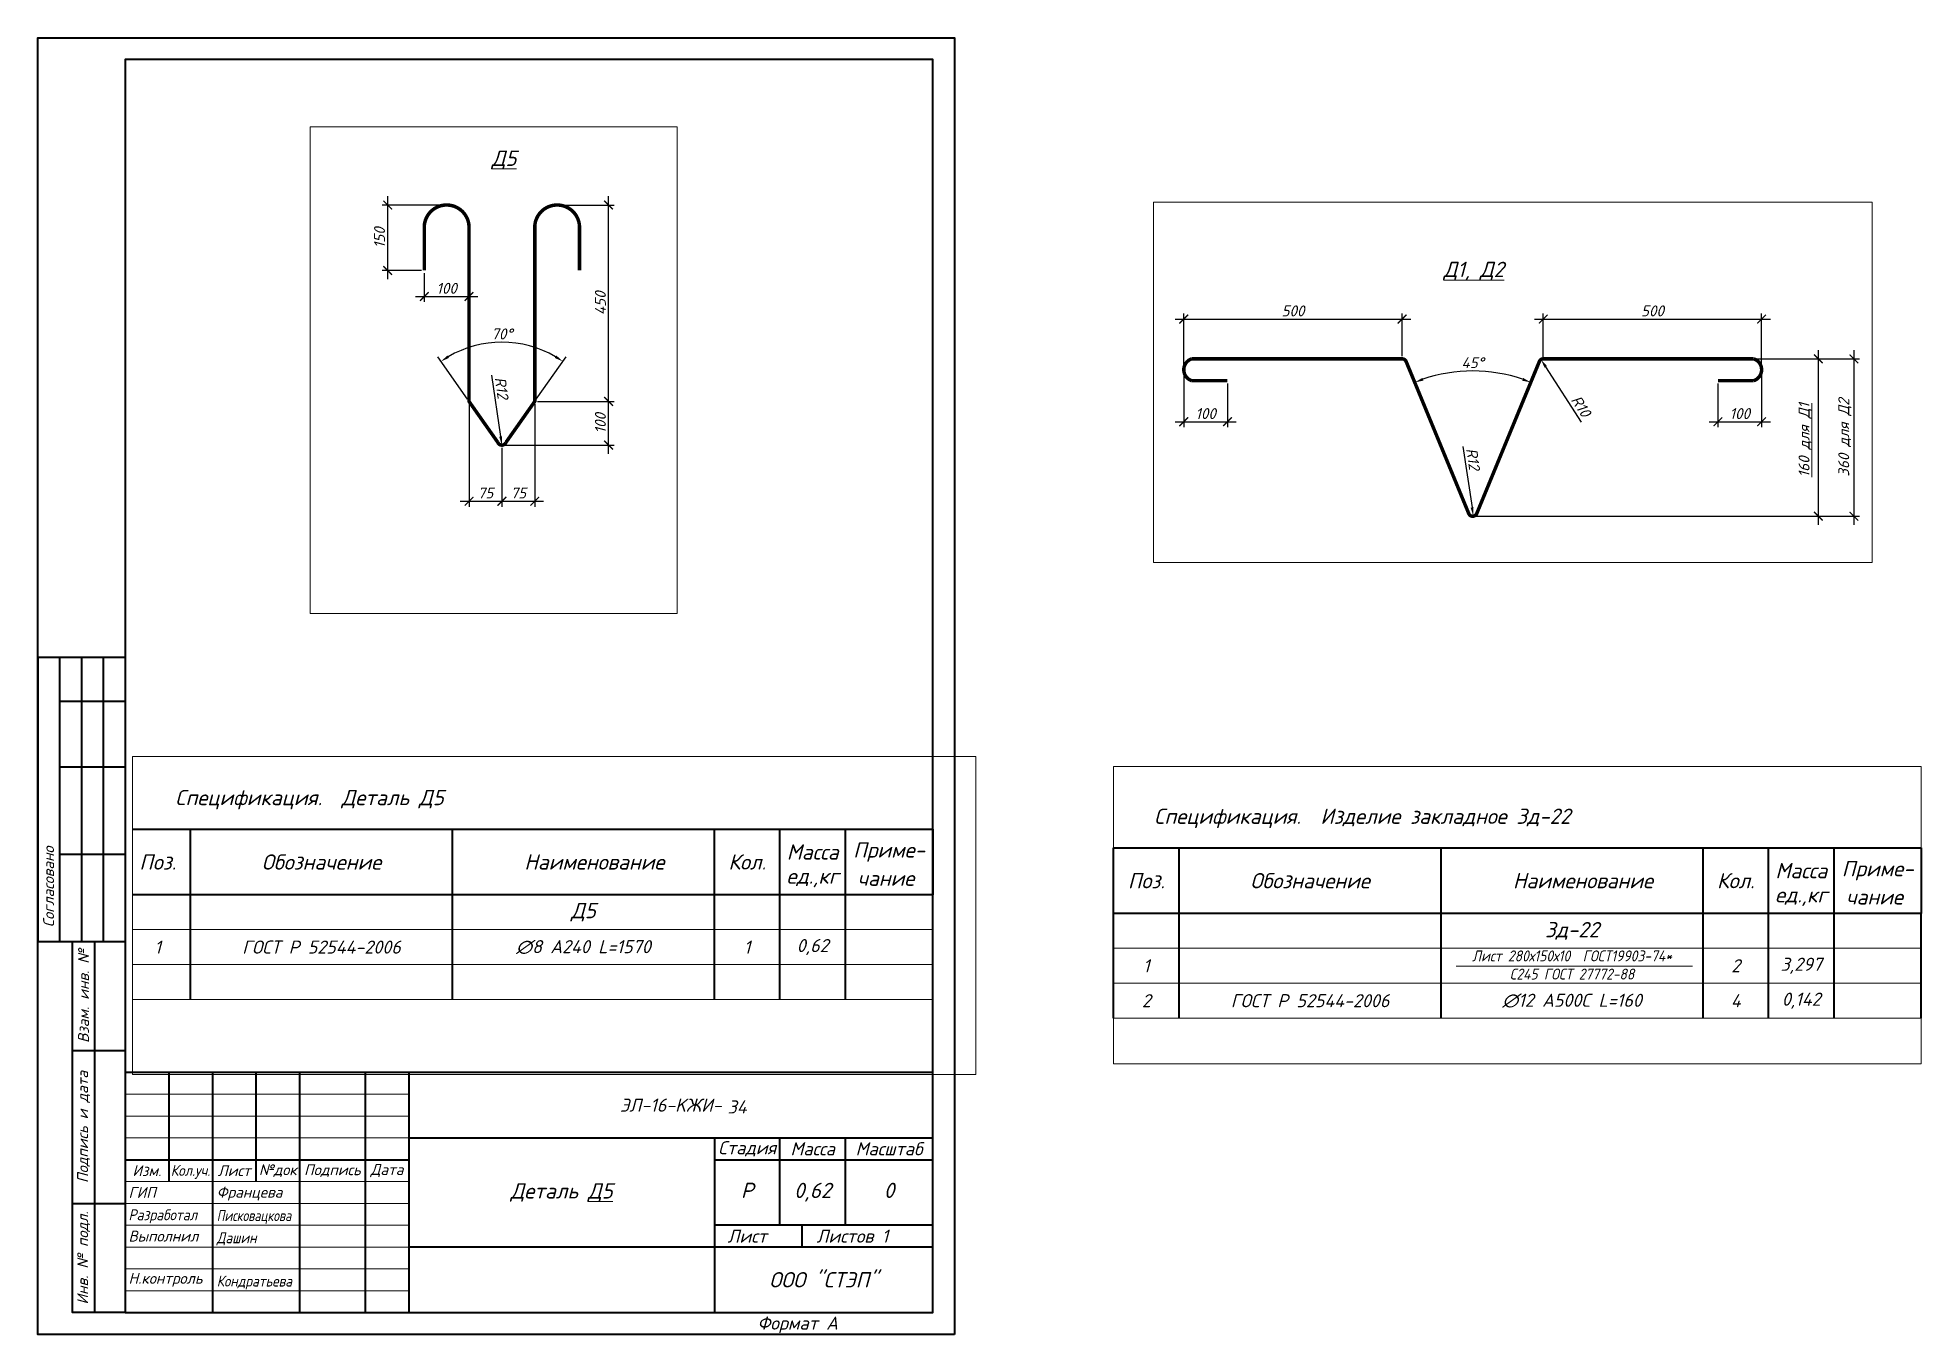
# Paper-space layout 'Д5' of a CAD drawing. Header units: millimetres. Extents: x -20 to 412, y -7 to 290.
# The model-space entities are those that its viewports show. They can reach past a viewport. Long polylines and large blocks are cut down to what shows.
import ezdxf
from ezdxf.enums import TextEntityAlignment as Align

# ---------------------------------------------------------------- set-up
doc = ezdxf.new("R2010")
doc.units = ezdxf.units.MM
doc.header["$PDMODE"] = 3
doc.layers.get('0').update_dxf_attribs({"lineweight": 5})
doc.layers.get('Defpoints').update_dxf_attribs({"lineweight": 0})
for name, color, linetype, lineweight in [('#Dimensions', 7, 'Continuous', 9), ('#Арматура', 152, 'Continuous', 30), ('k_ Выноски', 40, 'Continuous', 13), ('k_ Размеры', 7, 'Continuous', 15), ('k_ Рамка', 252, 'Continuous', 40)]:
    doc.layers.add(name, color=color, linetype=linetype, lineweight=lineweight)
doc.layers.add('NoPrint', color=18, linetype='Continuous', plot=False)
doc.styles.add('STEP PR', font='isocpeui.ttf')
doc.dimstyles.new('SPDS', dxfattribs={"dimscale": 10, "dimtxt": 2.5, "dimasz": 2, "dimexe": 1.25, "dimexo": 0.625, "dimtad": 1, "dimdec": 0, "dimrnd": 0.001, "dimtxsty": 'STEP PR', "dimblk": 'ARCHTICK', "dimcen": 2.5, "dimdle": 2, "dimclrd": 256, "dimclre": 256, "dimclrt": 7, "dimadec": 0, "dimazin": 2, "dimtfac": 0.75, "dimtdec": 0, "dimtmove": 1, "dimatfit": 3, "dimfxl": 1, "dimtolj": 1, "dimarcsym": 1})

# ---------------------------------------------------------------- blocks, each defined once
blk = doc.blocks.new('*U611')
for p, q in [((5, -142), (5, -207)), ((10, -142), (10, -207)), ((15, -142), (15, -207)), ((5, -152), (20, -152)), ((5, -167), (20, -167)), ((5, -187), (20, -187)), ((13, -207), (13, -292)), ((8, -232), (20, -232)), ((30, -237), (30, -262)), ((40, -237), (40, -292)), ((50, -237), (50, -262)), ((60, -237), (60, -292)), ((75, -237), (75, -292)), ((85, -237), (85, -277)), ((155, -252), (155, -292)), ((170, -272), (170, -252)), ((185, -272), (185, -252)), ((20, -257), (85, -257)), ((155, -257), (205, -257)), ((8, -267), (20, -267)), ((85, -277), (85, -292))]:
    blk.add_line(p, q)
at = {"lineweight": 13}
for p, q in [((20, -242), (85, -242)), ((20, -247), (85, -247)), ((20, -252), (85, -252)), ((20, -262), (85, -262)), ((20, -267), (85, -267)), ((20, -272), (85, -272)), ((20, -277), (85, -277)), ((20, -282), (85, -282)), ((20, -287), (85, -287))]:
    blk.add_line(p, q, dxfattribs=at)
at = {"extrusion": (-1, 0, 0)}
blk.add_line((85, -252), (205, -252), dxfattribs=at)
at = {"linetype": 'Continuous'}
for p, q in [((205, -272), (155, -272)), ((175, -272), (175, -277))]:
    blk.add_line(p, q, dxfattribs=at)
for points in [[(210, -297), (0, -297), (0, 0), (210, 0)], [(20, -292), (205, -292), (205, -5), (20, -5)]]:
    blk.add_lwpolyline(points, close=True)
for points in [[(20, -142), (0, -142), (0, -207), (8, -207)], [(20, -292), (8, -292), (8, -207), (20, -207)], [(205, -237), (20, -237), (20, -292)], [(205, -277), (85, -277)]]:
    blk.add_lwpolyline(points)
at = {"style": 'STEP PR'}
blk.add_text('Р', height=3.5, dxfattribs=at).set_placement((162.5, -264.02), align=Align.MIDDLE_CENTER)
at = {"ltscale": 100, "char_height": 2.5, "attachment_point": 5, "rotation": 90, "style": 'STEP PR'}
for s, insert, width in [('Согласовано', (2.5, -194.5), 25), ('Взам. инв. №', (10.5, -219.5), 25), ('Подпись и дата', (10.5, -249.5), 35), ('Инв. № подл.', (10.5, -279.5), 25)]:
    blk.add_mtext(s, dxfattribs=dict(at, insert=insert, width=width))
at = {"attachment_point": 5, "style": 'STEP PR'}
for s, insert, char_height, width, line_spacing_factor in [('ЭЛ-16-KЖИ-', (145, -244.5), 3, 120, 1.2), ('ООО "СТЭП"', (180, -284.5), 3.5, 50, 1.071429)]:
    blk.add_mtext(s, dxfattribs=dict(at, insert=insert, char_height=char_height, width=width, line_spacing_factor=line_spacing_factor))
at = {"ltscale": 100, "style": 'STEP PR'}
for s, insert, char_height, width, attachment_point in [('Стадия', (162.5, -254.5), 3, 15, 5), ('Масса', (177.5, -254.5), 3, 15, 5), ('Масштаб', (195, -254.5), 3, 20, 5), ('Изм.', (25, -259.5), 2.5, 10, 5), ('{\\W0.9;Кол.уч.}', (35, -259.79), 2.5, 10, 5), ('Лист', (45, -259.5), 2.5, 10, 5), ('№док', (55, -259.5), 2.5, 10, 5), ('Подпись', (67.5, -259.5), 2.5, 15, 5), ('Дата', (80, -259.5), 2.5, 10, 5), ('Францева', (41.01, -264.77), 2.5, 18.9929, 4), ('ГИП', (20.8, -264.5), 2.5, 18.0984, 4), ('{\\W0.9;Разработал}', (20.8, -269.96), 2.5, 18.0984, 4), ('{\\W0.8;Писковацкова}', (41.01, -270.14), 2.5, 18.9929, 4), ('Выполнил', (20.8, -274.5), 2.5, 18.0984, 4), ('{\\W0.88;Дашин}', (41.01, -275.14), 2.5, 18.9929, 4), ('Лист', (162.5, -274.5), 3, 15, 5), ('Листов 1', (186.6, -274.5), 3, 25.3879, 5), ('Н.контроль', (20.8, -284.5), 2.5, 18.0984, 4), ('{\\W0.88;Кондратьева}', (41.01, -285.14), 2.5, 18.9929, 4)]:
    blk.add_mtext(s, dxfattribs=dict(at, insert=insert, char_height=char_height, width=width, attachment_point=attachment_point))
at = {"style": 'STEP PR'}
for tag, p in [('01', (158.62, -245.98)), ('ФОРМАТ', (164.85, -295.92))]:
    blk.add_attdef(tag, p, '', height=3, dxfattribs=at)
at = {"layer": 'NoPrint', "style": 'STEP PR'}
blk.add_text('0', height=3.5, dxfattribs=at).set_placement((195, -264.02), align=Align.MIDDLE_CENTER)
blk = doc.blocks.new('*U179')
for p, q in [((-18500, -1500), (0, -1500)), ((-18500, -3000), (-18500, -1500)), ((-17000, -3000), (-17000, -1500)), ((-11000, -3000), (-11000, -1500)), ((-5000, -3000), (-5000, -1500)), ((-3500, -3000), (-3500, -1500)), ((-2000, -3000), (-2000, -1500)), ((0, -1500), (0, -3000)), ((0, -3000), (-18500, -3000)), ((-18500, -5400), (-18500, -3000)), ((-17000, -5400), (-17000, -3000)), ((-11000, -5400), (-11000, -3000)), ((-5000, -5400), (-5000, -3000)), ((-3500, -5400), (-3500, -3000)), ((-2000, -5400), (-2000, -3000)), ((0, -5400), (0, -3000))]:
    blk.add_line(p, q)
at = {"color": 8, "lineweight": 20}
for p, q in [((0, -3800), (-18500, -3800)), ((0, -4600), (-18500, -4600)), ((0, -5400), (-18500, -5400))]:
    blk.add_line(p, q, dxfattribs=at)
at = {"style": 'STEP PR'}
for s, p in [('Приме-', (-1000, -2021.2)), ('Масса', (-2750, -2021.2)), ('Поз.', (-17750, -2250)), ('Обозначение', (-14000, -2250)), ('Наименование', (-7750, -2250)), ('Кол.', (-4250, -2250)), ('ед.,кг', (-2750, -2613.4)), ('чание', (-1073.2, -2621.9))]:
    blk.add_text(s, height=350, dxfattribs=at).set_placement(p, align=Align.MIDDLE)
at = {"style": 'STEP PR', "flags": 8}
blk.add_attdef('СПЕЦИФИКАЦИЯ', (-18462.6, -949.7), '', height=400, dxfattribs=at)
blk = doc.blocks.new('_ArchTick')
at = {"color": 0, "linetype": 'ByBlock', "const_width": 0.15}
blk.add_lwpolyline([(-0.5, -0.5), (0.5, 0.5)], dxfattribs=at)
blk = doc.blocks.new('*D301')
at = {"layer": '#Dimensions', "lineweight": -2, "transparency": 16777216}
for p, q in [((114277.3, 59030.2), (114817.4, 59030.2)), ((114297.3, 58920.4), (114297.3, 59042.7)), ((114797.4, 58945.4), (114797.4, 59042.7))]:
    blk.add_line(p, q, dxfattribs=at)
at = {"layer": 'Defpoints', "color": 0, "transparency": 16777216}
for p in [(114797.4, 59030.2), (114797.4, 58939.1), (114297.3, 58914.1)]:
    blk.add_point(p, dxfattribs=at)
at = {"layer": '#Dimensions', "lineweight": -2, "transparency": 16777216, "xscale": 20, "yscale": 20, "zscale": 20, "rotation": 180}
blk.add_blockref('_ArchTick', (114297.3, 59030.2), dxfattribs=at)
at = {"layer": '#Dimensions', "lineweight": -2, "transparency": 16777216, "xscale": 20, "yscale": 20, "zscale": 20}
blk.add_blockref('_ArchTick', (114797.4, 59030.2), dxfattribs=at)
at = {"layer": '#Dimensions', "color": 7, "transparency": 16777216, "insert": (114547.4, 59049), "char_height": 25, "attachment_point": 5, "style": 'STEP PR'}
blk.add_mtext('\\A1;500', dxfattribs=at)
blk = doc.blocks.new('*D302')
at = {"layer": '#Dimensions', "lineweight": -2, "transparency": 16777216}
for p, q in [((115100.8, 59030.2), (115640.8, 59030.2)), ((115120.8, 58935.5), (115120.8, 59042.7)), ((115620.8, 58920.4), (115620.8, 59042.7))]:
    blk.add_line(p, q, dxfattribs=at)
at = {"layer": 'Defpoints', "color": 0, "transparency": 16777216}
for p in [(115620.8, 59030.2), (115120.8, 58929.3), (115620.8, 58914.1)]:
    blk.add_point(p, dxfattribs=at)
at = {"layer": '#Dimensions', "lineweight": -2, "transparency": 16777216, "xscale": 20, "yscale": 20, "zscale": 20, "rotation": 180}
blk.add_blockref('_ArchTick', (115120.8, 59030.2), dxfattribs=at)
at = {"layer": '#Dimensions', "lineweight": -2, "transparency": 16777216, "xscale": 20, "yscale": 20, "zscale": 20}
blk.add_blockref('_ArchTick', (115620.8, 59030.2), dxfattribs=at)
at = {"layer": '#Dimensions', "color": 7, "transparency": 16777216, "insert": (115370.8, 59049), "char_height": 25, "attachment_point": 5, "style": 'STEP PR'}
blk.add_mtext('\\A1;500', dxfattribs=at)
blk = doc.blocks.new('*D303')
at = {"layer": '#Dimensions', "lineweight": -2, "transparency": 16777216}
for p, q in [((115609, 58939.1), (115763.2, 58939.1)), ((115750.7, 58558.6), (115750.7, 58959.1)), ((114965.4, 58578.6), (115763.2, 58578.6))]:
    blk.add_line(p, q, dxfattribs=at)
at = {"layer": 'Defpoints', "color": 0, "transparency": 16777216}
for p in [(115602.7, 58939.1), (115750.7, 58939.1), (114959.1, 58578.6)]:
    blk.add_point(p, dxfattribs=at)
at = {"layer": '#Dimensions', "lineweight": -2, "transparency": 16777216, "xscale": 20, "yscale": 20, "zscale": 20}
for p, rotation in [((115750.7, 58939.1), 90), ((115750.7, 58578.6), 270)]:
    blk.add_blockref('_ArchTick', p, dxfattribs=dict(at, rotation=rotation))
at = {"layer": '#Dimensions', "color": 7, "transparency": 16777216, "insert": (115720.6, 58752.8), "char_height": 25, "attachment_point": 5, "rotation": 90, "style": 'STEP PR'}
blk.add_mtext('\\A1;\\L160 для Д1', dxfattribs=at)
blk = doc.blocks.new('*D304')
at = {"layer": '#Dimensions', "lineweight": -2, "transparency": 16777216}
blk.add_arc((114959.1, 58562.5), 349, 70.9026, 109.1008, dxfattribs=at)
at = {"layer": '#Dimensions', "transparency": 16777216}
for points in [[(114846.1, 58889.2), (114843.8, 58895.4), (114826.2, 58885.2)], [(115074.5, 58895.4), (115072.1, 58889.2), (115092, 58885.2)]]:
    blk.add_solid(points, dxfattribs=at)
at = {"layer": 'Defpoints', "color": 0, "transparency": 16777216}
for p in [(114806.5, 58933), (115004.4, 58908.6), (115111.7, 58933), (114950, 58584.6), (114968.2, 58584.6)]:
    blk.add_point(p, dxfattribs=at)
at = {"layer": '#Dimensions', "color": 7, "transparency": 16777216, "insert": (114959.1, 58930.3), "char_height": 25, "attachment_point": 5, "rotation": 0.0017, "style": 'STEP PR'}
blk.add_mtext('\\A1;45°', dxfattribs=at)
blk = doc.blocks.new('*D305')
at = {"layer": '#Dimensions', "lineweight": -2, "transparency": 16777216}
blk.add_line((115208.6, 58794.2), (115126.4, 58920.8), dxfattribs=at)
at = {"layer": '#Dimensions', "transparency": 16777216}
blk.add_solid([(115129.2, 58922.6), (115123.6, 58918.9), (115115.5, 58937.5)], dxfattribs=at)
at = {"layer": 'Defpoints', "color": 0, "transparency": 16777216}
for p in [(115115.5, 58937.5), (115120.8, 58929.3)]:
    blk.add_point(p, dxfattribs=at)
at = {"layer": '#Dimensions', "color": 7, "transparency": 16777216, "insert": (115207.1, 58830.8), "char_height": 25, "attachment_point": 5, "rotation": 303.0008, "style": 'STEP PR'}
blk.add_mtext('\\A1;R10', dxfattribs=at)
blk = doc.blocks.new('*D306')
at = {"layer": '#Dimensions', "lineweight": -2, "transparency": 16777216}
for p, q in [((115620.8, 58907.9), (115620.8, 58782.6)), ((115520.7, 58882.9), (115520.7, 58782.6)), ((115500.7, 58795.1), (115640.8, 58795.1))]:
    blk.add_line(p, q, dxfattribs=at)
at = {"layer": 'Defpoints', "color": 0, "transparency": 16777216}
for p in [(115620.8, 58914.1), (115520.7, 58889.1), (115620.8, 58795.1)]:
    blk.add_point(p, dxfattribs=at)
at = {"layer": '#Dimensions', "lineweight": -2, "transparency": 16777216, "xscale": 20, "yscale": 20, "zscale": 20, "rotation": 180}
blk.add_blockref('_ArchTick', (115520.7, 58795.1), dxfattribs=at)
at = {"layer": '#Dimensions', "lineweight": -2, "transparency": 16777216, "xscale": 20, "yscale": 20, "zscale": 20}
blk.add_blockref('_ArchTick', (115620.8, 58795.1), dxfattribs=at)
at = {"layer": '#Dimensions', "color": 7, "transparency": 16777216, "insert": (115570.8, 58813.8), "char_height": 25, "attachment_point": 5, "style": 'STEP PR'}
blk.add_mtext('\\A1;100', dxfattribs=at)
blk = doc.blocks.new('*D307')
at = {"layer": '#Dimensions', "lineweight": -2, "transparency": 16777216}
blk.add_line((114936.8, 58738.7), (114957.6, 58598.4), dxfattribs=at)
at = {"layer": '#Dimensions', "transparency": 16777216}
blk.add_solid([(114960.9, 58598.9), (114954.3, 58598), (114960.6, 58578.7)], dxfattribs=at)
at = {"layer": 'Defpoints', "color": 0, "transparency": 16777216}
for p in [(114959.1, 58588.4), (114960.6, 58578.7)]:
    blk.add_point(p, dxfattribs=at)
at = {"layer": '#Dimensions', "color": 7, "transparency": 16777216, "insert": (114960, 58709.8), "char_height": 25, "attachment_point": 5, "rotation": 278.4504, "style": 'STEP PR'}
blk.add_mtext('\\A1;R12', dxfattribs=at)
blk = doc.blocks.new('*D309')
at = {"layer": '#Dimensions', "lineweight": -2, "transparency": 16777216}
for p, q in [((115609, 58939.1), (115844.6, 58939.1)), ((115832.1, 58959.1), (115832.1, 58558.6)), ((114965.4, 58578.6), (115844.6, 58578.6))]:
    blk.add_line(p, q, dxfattribs=at)
at = {"layer": 'Defpoints', "color": 0, "transparency": 16777216}
for p in [(115602.7, 58939.1), (114959.1, 58578.6), (115832.1, 58578.6)]:
    blk.add_point(p, dxfattribs=at)
at = {"layer": '#Dimensions', "lineweight": -2, "transparency": 16777216, "xscale": 20, "yscale": 20, "zscale": 20}
for p, rotation in [((115832.1, 58939.1), 90), ((115832.1, 58578.6), 270)]:
    blk.add_blockref('_ArchTick', p, dxfattribs=dict(at, rotation=rotation))
at = {"layer": '#Dimensions', "color": 7, "transparency": 16777216, "insert": (115811.5, 58758.8), "char_height": 25, "attachment_point": 5, "rotation": 90, "style": 'STEP PR'}
blk.add_mtext('\\A1;360 для Д2\\P', dxfattribs=at)
blk = doc.blocks.new('*D310')
at = {"layer": '#Dimensions', "lineweight": -2, "transparency": 16777216}
for p, q in [((114297.3, 58907.9), (114297.3, 58782.6)), ((114397.4, 58882.9), (114397.4, 58782.6)), ((114277.3, 58795.1), (114417.4, 58795.1))]:
    blk.add_line(p, q, dxfattribs=at)
at = {"layer": 'Defpoints', "color": 0, "transparency": 16777216}
for p in [(114297.3, 58914.1), (114397.4, 58889.1), (114397.4, 58795.1)]:
    blk.add_point(p, dxfattribs=at)
at = {"layer": '#Dimensions', "lineweight": -2, "transparency": 16777216, "xscale": 20, "yscale": 20, "zscale": 20, "rotation": 180}
blk.add_blockref('_ArchTick', (114297.3, 58795.1), dxfattribs=at)
at = {"layer": '#Dimensions', "lineweight": -2, "transparency": 16777216, "xscale": 20, "yscale": 20, "zscale": 20}
blk.add_blockref('_ArchTick', (114397.4, 58795.1), dxfattribs=at)
at = {"layer": '#Dimensions', "color": 7, "transparency": 16777216, "insert": (114347.4, 58813.8), "char_height": 25, "attachment_point": 5, "style": 'STEP PR'}
blk.add_mtext('\\A1;100', dxfattribs=at)
blk = doc.blocks.new('*D448')
at = {"layer": '#Dimensions', "lineweight": -2, "transparency": 16777216}
blk.add_line((164447.9, 57817.6), (164468.7, 57677.3), dxfattribs=at)
at = {"layer": '#Dimensions', "transparency": 16777216}
blk.add_solid([(164472, 57677.8), (164465.4, 57676.8), (164471.7, 57657.5)], dxfattribs=at)
at = {"layer": 'Defpoints', "color": 0, "transparency": 16777216}
for p in [(164470.2, 57667.3), (164471.7, 57657.5)]:
    blk.add_point(p, dxfattribs=at)
at = {"layer": '#Dimensions', "color": 7, "transparency": 16777216, "insert": (164471.1, 57788.7), "char_height": 25, "attachment_point": 5, "rotation": 278.4504, "style": 'STEP PR'}
blk.add_mtext('\\A1;R12', dxfattribs=at)
blk = doc.blocks.new('*D449')
at = {"layer": '#Dimensions', "lineweight": -2, "transparency": 16777216}
for p, q in [((164392.8, 57762.6), (164324.7, 57859.4)), ((164550.5, 57762.6), (164618.6, 57859.4))]:
    blk.add_line(p, q, dxfattribs=at)
blk.add_arc((164471.7, 57650.6), 242.8, 59.5804, 120.4196, dxfattribs=at)
at = {"layer": '#Dimensions', "transparency": 16777216}
for points in [[(164350.5, 57857.2), (164346.9, 57862.8), (164331.9, 57849.1)], [(164596.4, 57862.8), (164592.8, 57857.2), (164611.4, 57849.1)]]:
    blk.add_solid(points, dxfattribs=at)
at = {"layer": 'Defpoints', "color": 0, "transparency": 16777216}
for p in [(164520.9, 57888.3), (164396.4, 57757.5), (164546.9, 57757.5), (164462.4, 57663.7), (164480.9, 57663.7)]:
    blk.add_point(p, dxfattribs=at)
at = {"layer": '#Dimensions', "color": 7, "transparency": 16777216, "insert": (164471.7, 57912.3), "char_height": 25, "attachment_point": 5, "style": 'STEP PR'}
blk.add_mtext('\\A1;70°', dxfattribs=at)
blk = doc.blocks.new('*D450')
at = {"layer": 'Defpoints', "color": 0, "transparency": 16777216}
for p in [(164546.9, 57757.5), (164716, 57757.5), (164471.7, 57657.5)]:
    blk.add_point(p, dxfattribs=at)
at = {"layer": 'k_ Размеры', "lineweight": -2, "transparency": 16777216}
for p, q in [((164716, 57637.5), (164716, 57777.5)), ((164553.2, 57757.5), (164728.5, 57757.5)), ((164477.9, 57657.5), (164728.5, 57657.5))]:
    blk.add_line(p, q, dxfattribs=at)
at = {"layer": 'k_ Размеры', "lineweight": -2, "transparency": 16777216, "xscale": 20, "yscale": 20, "zscale": 20}
for p, rotation in [((164716, 57757.5), 90), ((164716, 57657.5), 270)]:
    blk.add_blockref('_ArchTick', p, dxfattribs=dict(at, rotation=rotation))
at = {"layer": 'k_ Размеры', "color": 7, "transparency": 16777216, "insert": (164697.3, 57707.5), "char_height": 25, "attachment_point": 5, "rotation": 90, "style": 'STEP PR'}
blk.add_mtext('\\A1;100', dxfattribs=at)
blk = doc.blocks.new('*D451')
at = {"layer": 'Defpoints', "color": 0, "transparency": 16777216}
for p in [(164598.2, 58207.5), (164716, 58207.5), (164546.9, 57757.5)]:
    blk.add_point(p, dxfattribs=at)
at = {"layer": 'k_ Размеры', "lineweight": -2, "transparency": 16777216}
for p, q in [((164604.4, 58207.5), (164728.5, 58207.5)), ((164716, 57737.5), (164716, 58227.5)), ((164553.2, 57757.5), (164728.5, 57757.5))]:
    blk.add_line(p, q, dxfattribs=at)
at = {"layer": 'k_ Размеры', "lineweight": -2, "transparency": 16777216, "xscale": 20, "yscale": 20, "zscale": 20}
for p, rotation in [((164716, 58207.5), 90), ((164716, 57757.5), 270)]:
    blk.add_blockref('_ArchTick', p, dxfattribs=dict(at, rotation=rotation))
at = {"layer": 'k_ Размеры', "color": 7, "transparency": 16777216, "insert": (164697.3, 57982.5), "char_height": 25, "attachment_point": 5, "rotation": 90, "style": 'STEP PR'}
blk.add_mtext('\\A1;450', dxfattribs=at)
blk = doc.blocks.new('*D452')
at = {"layer": 'Defpoints', "color": 0, "transparency": 16777216}
for p in [(164396.4, 57757.5), (164471.7, 57657.5), (164471.7, 57529)]:
    blk.add_point(p, dxfattribs=at)
at = {"layer": 'k_ Размеры', "lineweight": -2, "transparency": 16777216}
for p, q in [((164396.4, 57751.3), (164396.4, 57516.5)), ((164471.7, 57651.3), (164471.7, 57516.5)), ((164376.4, 57529), (164491.7, 57529))]:
    blk.add_line(p, q, dxfattribs=at)
at = {"layer": 'k_ Размеры', "lineweight": -2, "transparency": 16777216, "xscale": 20, "yscale": 20, "zscale": 20, "rotation": 180}
blk.add_blockref('_ArchTick', (164396.4, 57529), dxfattribs=at)
at = {"layer": 'k_ Размеры', "lineweight": -2, "transparency": 16777216, "xscale": 20, "yscale": 20, "zscale": 20}
blk.add_blockref('_ArchTick', (164471.7, 57529), dxfattribs=at)
at = {"layer": 'k_ Размеры', "color": 7, "transparency": 16777216, "insert": (164434, 57547.9), "char_height": 25, "attachment_point": 5, "style": 'STEP PR'}
blk.add_mtext('\\A1;75', dxfattribs=at)
blk = doc.blocks.new('*D453')
at = {"layer": 'Defpoints', "color": 0, "transparency": 16777216}
for p in [(164546.9, 57757.5), (164471.7, 57657.5), (164546.9, 57529)]:
    blk.add_point(p, dxfattribs=at)
at = {"layer": 'k_ Размеры', "lineweight": -2, "transparency": 16777216}
for p, q in [((164546.9, 57751.3), (164546.9, 57516.5)), ((164471.7, 57651.3), (164471.7, 57516.5)), ((164451.7, 57529), (164566.9, 57529))]:
    blk.add_line(p, q, dxfattribs=at)
at = {"layer": 'k_ Размеры', "lineweight": -2, "transparency": 16777216, "xscale": 20, "yscale": 20, "zscale": 20, "rotation": 180}
blk.add_blockref('_ArchTick', (164471.7, 57529), dxfattribs=at)
at = {"layer": 'k_ Размеры', "lineweight": -2, "transparency": 16777216, "xscale": 20, "yscale": 20, "zscale": 20}
blk.add_blockref('_ArchTick', (164546.9, 57529), dxfattribs=at)
at = {"layer": 'k_ Размеры', "color": 7, "transparency": 16777216, "insert": (164509.3, 57547.9), "char_height": 25, "attachment_point": 5, "style": 'STEP PR'}
blk.add_mtext('\\A1;75', dxfattribs=at)
blk = doc.blocks.new('*D454')
at = {"layer": 'Defpoints', "color": 0, "transparency": 16777216}
for p in [(164293.9, 58057.5), (164396.4, 58057.5), (164396.4, 57998)]:
    blk.add_point(p, dxfattribs=at)
at = {"layer": 'k_ Размеры', "lineweight": -2, "transparency": 16777216}
for p, q in [((164293.9, 58051.3), (164293.9, 57985.5)), ((164396.4, 58051.3), (164396.4, 57985.5)), ((164273.9, 57998), (164416.4, 57998))]:
    blk.add_line(p, q, dxfattribs=at)
at = {"layer": 'k_ Размеры', "lineweight": -2, "transparency": 16777216, "xscale": 20, "yscale": 20, "zscale": 20, "rotation": 180}
blk.add_blockref('_ArchTick', (164293.9, 57998), dxfattribs=at)
at = {"layer": 'k_ Размеры', "lineweight": -2, "transparency": 16777216, "xscale": 20, "yscale": 20, "zscale": 20}
blk.add_blockref('_ArchTick', (164396.4, 57998), dxfattribs=at)
at = {"layer": 'k_ Размеры', "color": 7, "transparency": 16777216, "insert": (164345.1, 58016.8), "char_height": 25, "attachment_point": 5, "style": 'STEP PR'}
blk.add_mtext('\\A1;100', dxfattribs=at)
blk = doc.blocks.new('*D455')
at = {"layer": 'Defpoints', "color": 0, "transparency": 16777216}
for p in [(164210.2, 58207.5), (164345.1, 58207.5), (164293.9, 58057.5)]:
    blk.add_point(p, dxfattribs=at)
at = {"layer": 'k_ Размеры', "lineweight": -2, "transparency": 16777216}
for p, q in [((164338.9, 58207.5), (164197.7, 58207.5)), ((164210.2, 58037.5), (164210.2, 58227.5)), ((164287.6, 58057.5), (164197.7, 58057.5))]:
    blk.add_line(p, q, dxfattribs=at)
at = {"layer": 'k_ Размеры', "lineweight": -2, "transparency": 16777216, "xscale": 20, "yscale": 20, "zscale": 20}
for p, rotation in [((164210.2, 58207.5), 90), ((164210.2, 58057.5), 270)]:
    blk.add_blockref('_ArchTick', p, dxfattribs=dict(at, rotation=rotation))
at = {"layer": 'k_ Размеры', "color": 7, "transparency": 16777216, "insert": (164191.4, 58132.5), "char_height": 25, "attachment_point": 5, "rotation": 90, "style": 'STEP PR'}
blk.add_mtext('\\A1;150', dxfattribs=at)

msp = doc.modelspace()

# ---------------------------------------------------------------- linework, layer by layer
at = {"layer": '#Арматура', "const_width": 8}
for points in [[(115602.72893, 58939.12745), (115120.80599, 58939.12745, 0.3039319964), (115111.69609, 58933.02628), (114968.2322, 58584.63469, -0.6681786379), (114950.02852, 58584.63469), (114806.54002, 58933.02628, 0.3039319964), (114797.43012, 58939.12745), (114315.38531, 58939.12745, 0.7226813284), (114315.38531, 58889.12745), (114397.38531, 58889.12745)], [(114315.38531, 58939.12745), (114797.45473, 58939.12745, -0.3039319964), (114806.56463, 58933.02628), (114950.02852, 58584.63469, 0.6681786379), (114968.2322, 58584.63469), (115111.7207, 58933.02628, -0.3039319964), (115120.8306, 58939.12745), (115602.72893, 58939.12745, -0.7226813284), (115602.72893, 58889.12745), (115520.72893, 58889.12745)], [(164293.86675, 58057.53581), (164293.86675, 58057.53581), (164293.86675, 58158.61041, -0.9546017345), (164396.37108, 58158.61041), (164396.37108, 57757.53581), (164462.41191, 57663.70898, 0.3033466836), (164471.6507, 57657.53581, 0.3033466836)], [(164649.43465, 58057.53581), (164649.43465, 58057.53581), (164649.43465, 58158.61041, 0.9546017345), (164546.93032, 58158.61041), (164546.93032, 57757.53581), (164480.8895, 57663.70898, -0.3033466836), (164471.6507, 57657.53581, -0.3033466836)]]:
    msp.add_lwpolyline(points, format="xyb", dxfattribs=at)
msp.add_lwpolyline([(28796.95683, 59592.94466), (34211.68809, 59592.94466)])

# ---------------------------------------------------------------- block references
at = {"layer": 'k_ Рамка'}
ref = msp.add_blockref('*U179', (184090.34481, 64185.93479), dxfattribs=at)
ref.add_attrib('СПЕЦИФИКАЦИЯ', '     Спецификация.  Деталь Д5', (165627.73909, 63236.19959), dxfattribs={"layer": '0', "height": 350, "style": 'STEP PR'})
ref = msp.add_blockref('*U179', (39450.03612, 63798.00462), dxfattribs=at)
ref.add_attrib('СПЕЦИФИКАЦИЯ', '    Спецификация.  Изделие закладное Зд-22', (20987.43041, 62848.26942), dxfattribs={"layer": '0', "height": 350, "style": 'STEP PR'})

# ---------------------------------------------------------------- texts
at = {"attachment_point": 5, "style": 'STEP PR'}
for s, insert, char_height, width in [('∅8 A240 L=1570', (176090.34481, 59986.19614), 300, 6000), ('0,62', (181340.34481, 59986.19614), 300, 1535.1078645), ('1', (166340.34481, 59986.19614), 300, 1535.1078645), ('ГОСТ Р 52544-2006', (170090.34481, 59986.19614), 300, 6000), ('1', (179840.34481, 59986.19614), 300, 1535.1078645), ('{\\W0.9;Лист 280х150х10  ГОСТ19903-74*\\PС245 ГОСТ 27772-88}', (31450.03612, 59616.32405), 250, 6000), ('3,297', (36700.03612, 59598.26597), 300, 1535.1078645), ('1', (21700.03612, 59598.26597), 300, 1535.1078645), ('2', (35200.03612, 59598.26597), 300, 1535.1078645), ('0,142', (36700.03612, 58798.26597), 300, 1535.1078645), ('2', (21700.03612, 58798.26597), 300, 1535.1078645), ('ГОСТ Р 52544-2006', (25450.03612, 58798.26597), 300, 6000), ('∅12 A500С L=160', (31450.03612, 58798.26597), 300, 6000), ('4', (35200.03612, 58798.26597), 300, 1535.1078645)]:
    msp.add_mtext(s, dxfattribs=dict(at, insert=insert, char_height=char_height, width=width))
at = {"layer": 'k_ Размеры', "char_height": 35, "width": 165.2115791, "attachment_point": 5, "style": 'STEP PR'}
for s, insert in [('\\A1;{\\LД1, Д2}', (114961.55633, 59139.97358)), ('\\A1;{\\LД5}', (164476.68891, 58310.97334))]:
    msp.add_mtext(s, dxfattribs=dict(at, insert=insert))
at = {"layer": 'k_ Рамка', "char_height": 350, "width": 6000, "attachment_point": 5, "line_spacing_factor": 0.96, "style": 'STEP PR'}
for s, insert in [('{\\fISOCPEUR|b1|i1|c204|p34;Д5}', (176090.34481, 60785.93479)), ('{\\fISOCPEUR|b1|i1|c204|p34;Зд-22}', (31450.03612, 60398.00462))]:
    msp.add_mtext(s, dxfattribs=dict(at, insert=insert))

# ---------------------------------------------------------------- dimensions: what is measured, and where the dimension line sits
at = {"layer": '#Dimensions'}
for base, p1, p2, picture, middle in [((114797.43012, 59030.23627), (114297.31828, 58914.12745), (114797.43012, 58939.12745), '*D301', (114547.3742, 59048.98627)), ((115620.79597, 59030.23627), (115120.80599, 58929.27569), (115620.79597, 58914.12745), '*D302', (115370.80098, 59048.98627)), ((114397.38531, 58795.08427), (114297.31828, 58914.12745), (114397.38531, 58889.12745), '*D310', (114347.3518, 58813.83427)), ((115620.79597, 58795.08427), (115520.72893, 58889.12745), (115620.79597, 58914.12745), '*D306', (115570.76245, 58813.83427))]:
    dim = msp.add_linear_dim(base=base, p1=p1, p2=p2, dimstyle='SPDS', dxfattribs=at)
    dim.commit()
    dim.dimension.update_dxf_attribs({"geometry": picture, "text_midpoint": middle})
for base, line1, line2, picture, middle in [((115004.43745, 58908.56868), ((115111.69609, 58933.02628), (114968.2322, 58584.63469)), ((114950.02852, 58584.63469), (114806.54002, 58933.02628)), '*D304', (114959.12003, 58930.27205)), ((164520.94723, 57888.34744), ((164546.93032, 57757.53581), (164480.8895, 57663.70898)), ((164396.37108, 57757.53581), (164462.41191, 57663.70898)), '*D449', (164471.6507, 57912.31507))]:
    dim = msp.add_angular_dim_2l(base=base, line1=line1, line2=line2, dimstyle='SPDS', override={"dimsah": 1}, dxfattribs=at)
    dim.commit()
    dim.dimension.update_dxf_attribs({"geometry": picture, "text_midpoint": middle})
dim = msp.add_linear_dim(base=(115750.67725, 58939.12745), p1=(114959.13036, 58578.55304), p2=(115602.72893, 58939.12745), angle=90, text='%%U160 для Д1', dimstyle='SPDS', override={"dimrnd": 5}, dxfattribs=at)
dim.commit()
dim.dimension.update_dxf_attribs({"geometry": '*D303', "text_midpoint": (115741.80069, 58752.82552), "dimtype": 160})
dim = msp.add_linear_dim(base=(115832.11605, 58578.55304), p1=(115602.72893, 58939.12745), p2=(114959.13036, 58578.55304), angle=90, text='<> для Д2\\P', dimstyle='SPDS', override={"dimrnd": 5}, dxfattribs=at)
dim.commit()
dim.dimension.update_dxf_attribs({"geometry": '*D309', "text_midpoint": (115811.49105, 58758.84025)})
dim = msp.add_radius_dim(center=(115120.8306, 58929.27569), mpoint=(115115.46483, 58937.538), dimstyle='SPDS', override={"dimsah": 1}, dxfattribs=at)
dim.commit()
dim.dimension.update_dxf_attribs({"geometry": '*D305', "text_midpoint": (115191.4077, 58820.59987), "dimtype": 164})
for center, mpoint, picture, middle in [((114959.13036, 58588.4048), (114960.57811, 58578.65999), '*D307', (114941.49763, 58707.09087)), ((164470.20296, 57667.28061), (164471.6507, 57657.53581), '*D448', (164452.57023, 57785.96669))]:
    dim = msp.add_radius_dim(center=center, mpoint=mpoint, text='R12', dimstyle='SPDS', override={"dimsah": 1}, dxfattribs=at)
    dim.commit()
    dim.dimension.update_dxf_attribs({"geometry": picture, "text_midpoint": middle, "dimtype": 164})
at = {"layer": 'k_ Размеры'}
for base, p1, p2, picture, middle in [((164210.1642, 58207.53581), (164293.86675, 58057.53581), (164345.11892, 58207.53581), '*D455', (164191.4142, 58132.53581)), ((164716.00104, 58207.53581), (164546.93032, 57757.53581), (164598.18249, 58207.53581), '*D451', (164697.25104, 57982.53581)), ((164716.00104, 57757.53581), (164471.6507, 57657.53581), (164546.93032, 57757.53581), '*D450', (164697.25104, 57707.53581))]:
    dim = msp.add_linear_dim(base=base, p1=p1, p2=p2, angle=90, dimstyle='SPDS', dxfattribs=at)
    dim.commit()
    dim.dimension.update_dxf_attribs({"geometry": picture, "text_midpoint": middle})
dim = msp.add_linear_dim(base=(164396.37108, 57998.0325), p1=(164293.86675, 58057.53581), p2=(164396.37108, 58057.53581), dimstyle='SPDS', override={"dimrnd": 10}, dxfattribs=at)
dim.commit()
dim.dimension.update_dxf_attribs({"geometry": '*D454', "text_midpoint": (164345.11892, 58016.7825)})
for base, p1, p2, picture, middle in [((164471.6507, 57529.03757), (164396.37108, 57757.53581), (164471.6507, 57657.53581), '*D452', (164434.01089, 57547.94855)), ((164546.93032, 57529.03757), (164471.6507, 57657.53581), (164546.93032, 57757.53581), '*D453', (164509.29051, 57547.94855))]:
    dim = msp.add_linear_dim(base=base, p1=p1, p2=p2, dimstyle='SPDS', dxfattribs=at)
    dim.commit()
    dim.dimension.update_dxf_attribs({"geometry": picture, "text_midpoint": middle})

psp = doc.layouts.new('Д5')

# ---------------------------------------------------------------- block references
at = {"layer": 'k_ Рамка'}
ref = psp.add_blockref('*U611', (-19.74, 289.77), dxfattribs=at)
ref.add_attrib('ФОРМАТ', 'Формат А', (145.11, -6.15), dxfattribs={"layer": '0', "height": 3, "style": 'STEP PR'})

# ---------------------------------------------------------------- texts
at = {"layer": 'k_ Выноски', "attachment_point": 5, "line_spacing_factor": 0.96, "style": 'STEP PR'}
for s, insert, char_height, width in [('34', (140.45, 44.86), 3, 15), ('{\\fISOCPEUR|b1|i1|c204|p34;Деталь \\LД5}', (100.26, 25.27), 3.5, 70), ('{\\fISOCPEUR|b1|i1|c204|p34;0,62}', (157.76, 25.33), 3.5, 15)]:
    psp.add_mtext(s, dxfattribs=dict(at, insert=insert, char_height=char_height, width=width))

# ---------------------------------------------------------------- viewports
at = {"layer": 'NoPrint', "color": 9, "true_color": 0xc9c9c9, "view_target_point": (-4143.67567, -7072.67989)}
for center, size, view_center_point, view_height, status in [((84.68, 213.62), (84.08, 111.447), (168596.33199, 64901.94187), 1114.468124, 3), ((318.13, 210.86), (164.56, 82.5404), (119194.65666, 65958.31548), 825.4040089, 5), ((319.19, 88.76), (185, 68.0886), (34343.71179, 67827.86412), 6808.8634112, 4)]:
    psp.add_viewport(center=center, size=size, view_center_point=view_center_point, view_height=view_height, status=status, dxfattribs=at)
psp.add_viewport(center=(98.54, 88.71), size=(193.11, 72.8826), view_center_point=(179562.11108, 67782.68336), view_height=7288.2577059, dxfattribs=at)

doc.saveas('drawing.dxf')
